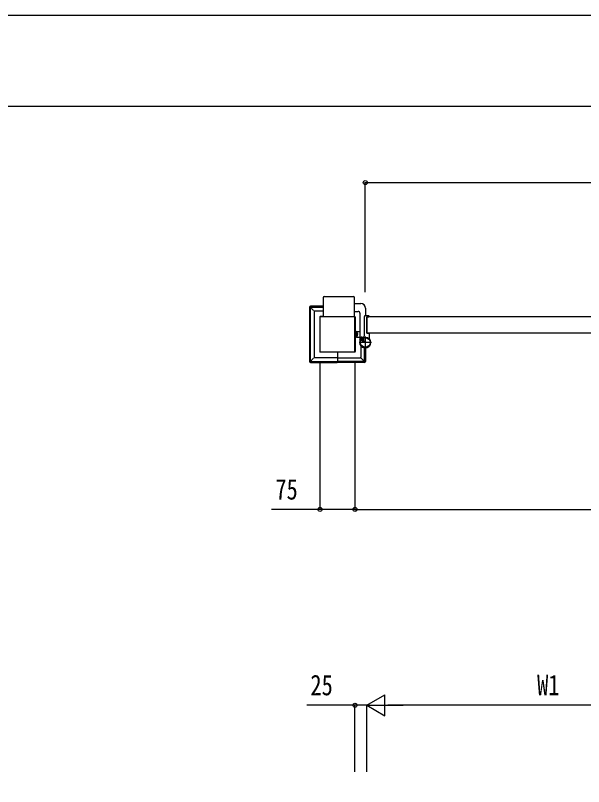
# Model space of a CAD drawing. Units: millimetres, scale not verified. Extents: x -4205 to 4205, y -2970 to 2970.
# Drawn here: x -1560 to -344, y 1319 to 2970 of the extents above; entities that cross this region are included whole.
import ezdxf
from ezdxf.enums import TextEntityAlignment as Align

# ---------------------------------------------------------------- set-up
doc = ezdxf.new("R2010")
doc.units = ezdxf.units.MM
doc.header["$LTSCALE"] = 10
for name, color, linetype in [('0-4_YKK_A1', 4, 'Continuous'), ('0-5_YKK_D', 6, 'Continuous'), ('0-6_YKK_ZWAK', 7, 'Continuous')]:
    doc.layers.add(name, color=color, linetype=linetype)
doc.styles.add('ＭＳ ゴシック', font='')
doc.styles.get('ＭＳ ゴシック').set_extended_font_data('MS Gothic')

msp = doc.modelspace()

# ---------------------------------------------------------------- linework, layer by layer
at = {"layer": '0-4_YKK_A1'}
for p, q in [((-900.98, 2366.05), (-900.98, 2324.55)), ((-898.98, 2368.05), (-835.98, 2368.05)), ((-833.98, 2324.55), (-833.98, 2366.05)), ((-929.9, 2346.46), (-921.48, 2338.05)), ((-900.98, 2347.05), (-928.49, 2347.05)), ((-833.98, 2353.05), (-820.48, 2353.05)), ((-930.48, 2345.05), (-930.48, 2229.04)), ((-928.38, 2230.15), (-928.38, 2343.95)), ((-927.38, 2344.95), (-900.98, 2344.95)), ((-920.48, 2336.05), (-920.48, 2238.05)), ((-919.48, 2337.05), (-900.98, 2337.05)), ((-833.98, 2336.05), (-826.48, 2336.05)), ((-822.48, 2332.05), (-822.48, 2269.55)), ((-810.48, 2343.05), (-810.48, 2327.05)), ((-908.48, 2324.05), (-908.48, 2250.05)), ((-900.98, 2325.05), (-907.48, 2325.05)), ((-833.98, 2325.05), (-833.48, 2325.05)), ((-832.48, 2324.05), (-832.48, 2250.05)), ((-812.98, 2284.49), (-812.98, 2325.05)), ((-810.98, 2327.05), (-803.98, 2327.05)), ((-807.98, 2289.55), (-807.98, 2324.55)), ((-807.68, 2324.85), (-803.48, 2324.85)), ((-802.98, 2325.35), (-802.98, 2326.05)), ((-829.17, 2291.8), (-829.68, 2291.8)), ((-829.68, 2291.8), (-829.68, 2282.3)), ((-829.68, 2281.05), (-822.48, 2281.05)), ((-822.53, 2281.1), (-812.47, 2271.04)), ((-810.98, 2282.55), (-810.98, 2256.55)), ((-807.68, 2289.25), (-803.48, 2289.25)), ((-802.98, 2288.75), (-802.98, 2279.71)), ((-797.98, 2269.55), (-823.98, 2269.55)), ((-820.48, 2263.07), (-820.48, 2238.05)), ((-819.3, 2275.97), (-820.06, 2276.73)), ((-819.7, 2275.43), (-816.28, 2272.02)), ((-815.82, 2272.49), (-819.3, 2275.97)), ((-817.4, 2277.87), (-818.16, 2278.63)), ((-813.92, 2274.39), (-817.4, 2277.87)), ((-813.46, 2274.85), (-816.87, 2278.26)), ((-816.28, 2272.02), (-813.46, 2274.85)), ((-870.98, 2249.05), (-907.48, 2249.05)), ((-870.48, 2248.55), (-870.48, 2227.55)), ((-833.48, 2249.05), (-869.98, 2249.05)), ((-812.58, 2230.15), (-812.58, 2258.16)), ((-810.48, 2258.05), (-810.48, 2229.04)), ((-921.48, 2236.05), (-929.9, 2227.63)), ((-870.98, 2237.05), (-919.48, 2237.05)), ((-869.98, 2237.05), (-821.48, 2237.05)), ((-819.48, 2236.05), (-811.06, 2227.63)), ((-928.49, 2227.05), (-870.98, 2227.05)), ((-927.38, 2229.15), (-870.98, 2229.15)), ((-813.58, 2229.15), (-869.98, 2229.15)), ((-812.48, 2227.05), (-869.98, 2227.05))]:
    msp.add_line(p, q, dxfattribs=at)
msp.add_lwpolyline([(-907.98, 2249.55), (-832.98, 2249.55), (-832.98, 2324.55), (-907.98, 2324.55)], close=True, dxfattribs=at)
for points in [[(-7.98, 2324.55), (-7.98, 2289.55), (-807.98, 2289.55)], [(-7.98, 2324.55), (-807.98, 2324.55), (-807.98, 2289.55)], [(-827.54, 2289.2), (-829.6, 2288.19), (-830.21, 2287.05)], [(-827.54, 2284.9), (-829.6, 2285.9), (-830.21, 2287.05)], [(-830.18, 2293.55), (-829.68, 2293.05), (-822.48, 2293.05)], [(-830.18, 2280.55), (-829.68, 2281.05), (-829.68, 2293.05)], [(-829.17, 2291.8), (-829.17, 2282.3), (-829.68, 2282.3)], [(-816.87, 2278.26), (-817.7, 2279.09), (-820.53, 2276.27), (-819.7, 2275.43)], [(-819.29, 2280.83), (-818.58, 2278.78), (-818.97, 2277.53)], [(-817.7, 2279.09), (-816.64, 2280.15), (-817.9, 2280.88)], [(-820.53, 2276.27), (-821.59, 2275.21), (-822.31, 2276.47)], [(-822.26, 2277.86), (-820.21, 2277.15), (-818.97, 2277.53)]]:
    msp.add_lwpolyline(points, dxfattribs=at)
for radius in [11.5, 10.35]:
    msp.add_circle((-810.98, 2269.55), radius, dxfattribs=at)
for centre, radius, start, end in [((-898.98, 2366.05), 2, 90, 180), ((-835.98, 2366.05), 2, 360, 90), ((-820.48, 2343.05), 10, 360, 90), ((-927.38, 2343.95), 1, 90, 180), ((-919.48, 2336.05), 1, 90, 180), ((-826.48, 2332.05), 4, 360, 90), ((-907.48, 2324.05), 1, 90, 180), ((-833.48, 2324.05), 1, 360, 90), ((-810.98, 2325.05), 2, 90, 180), ((-807.68, 2324.55), 0.3, 90, 180), ((-803.98, 2326.05), 1, 360, 90), ((-803.48, 2325.35), 0.5, 270, 360), ((-833.84, 2287.05), 6.66, 314.51496, 45.48504), ((-810.98, 2269.55), 11.5, 115.10278, 38.01228), ((-814.59, 2273.15), 9, 120.9647, 149.0353), ((-818.55, 2279.76), 1.3, 60, 120.9647), ((-817.98, 2284.49), 5, 295.10278, 359.99998), ((-807.68, 2289.55), 0.3, 180, 270), ((-803.48, 2288.75), 0.5, 360, 90), ((-797.98, 2279.71), 5, 180, 218.01228), ((-821.19, 2277.12), 1.3, 149.0353, 210), ((-907.48, 2250.05), 1, 180, 270), ((-833.48, 2250.05), 1, 270, 360), ((-833.48, 2250.05), 1, 270, 0), ((-927.38, 2230.15), 1, 180, 270), ((-919.48, 2238.05), 1, 180, 270), ((-821.48, 2238.05), 1, 270, 360), ((-813.58, 2230.15), 1, 270, 0)]:
    msp.add_arc(centre, radius, start, end, dxfattribs=at)
for centre, major_axis, ratio, start_param, end_param in [((-928.48, 2345.04), (-1.42, 1.42), 0.995146, 5.5002201, 7.0661505), ((-870.98, 2248.55), (0, -0.501), 0.997564, 1.5707963, 3.1415927), ((-869.98, 2248.55), (0, -0.501), 0.997564, 3.1415927, 4.712389), ((-928.48, 2229.05), (-1.42, -1.42), 0.995146, 5.5002201, 7.0661505), ((-870.98, 2227.55), (0, 0.501), 0.997564, 3.1415927, 4.712389), ((-869.98, 2227.55), (0, 0.501), 0.997564, 1.5707963, 3.1415927), ((-812.49, 2229.05), (1.42, -1.42), 0.995146, 5.5002201, 7.0661505)]:
    msp.add_ellipse(centre, major_axis=major_axis, ratio=ratio, start_param=start_param, end_param=end_param, dxfattribs=at)
at = {"layer": '0-5_YKK_D'}
for p, q in [((-810.98, 2377.55), (-810.98, 2613.05)), ((-810.98, 2612.05), (801.02, 2612.05)), ((-907.98, 2229.55), (-907.98, 1911.05)), ((-832.98, 2229.55), (-832.98, 1911.05)), ((-832.98, 2229.55), (-832.98, 1911.05)), ((-832.98, 1912.05), (823.02, 1912.05)), ((-807.98, 1492.84), (-769.01, 1515.34)), ((-769.01, 1470.34), (-769.01, 1515.34)), ((-832.98, 1350.39), (-832.98, 1493.84)), ((-807.98, 1350.39), (-807.98, 1493.84)), ((-807.98, 1350.39), (-807.98, 1493.84)), ((-807.98, 1492.84), (-769.01, 1470.34)), ((-807.98, 1492.84), (-730.04, 1492.84)), ((-52.98, 1492.84), (-762.98, 1492.84))]:
    msp.add_line(p, q, dxfattribs=at)
for points in [[(-832.98, 1912.05), (-907.98, 1912.05), (-1011.38, 1912.05)], [(-807.98, 1492.84), (-832.98, 1492.84), (-936.38, 1492.84)]]:
    msp.add_lwpolyline(points, dxfattribs=at)
for centre in [(-810.98, 2612.05), (-907.98, 1912.05), (-832.98, 1912.05), (-832.98, 1912.05), (-832.98, 1492.84)]:
    msp.add_circle(centre, 4.25, dxfattribs=at)
at = {"layer": '0-6_YKK_ZWAK'}
msp.add_line((3895.02, 2775), (-3904.98, 2775), dxfattribs=at)
msp.add_lwpolyline([(-4205, -2970), (4205, -2970), (4205, 2970), (-4205, 2970)], close=True, dxfattribs=at)

# ---------------------------------------------------------------- texts
at = {"layer": '0-5_YKK_D', "style": 'ＭＳ ゴシック', "width": 0.8}
for s, p in [('75', (-1003.38, 1920.05)), ('25', (-928.38, 1500.84)), ('W1', (-443.18, 1500.84))]:
    msp.add_text(s, height=43.99, dxfattribs=at).set_placement(p, align=Align.BOTTOM_LEFT)

doc.saveas('drawing.dxf')
